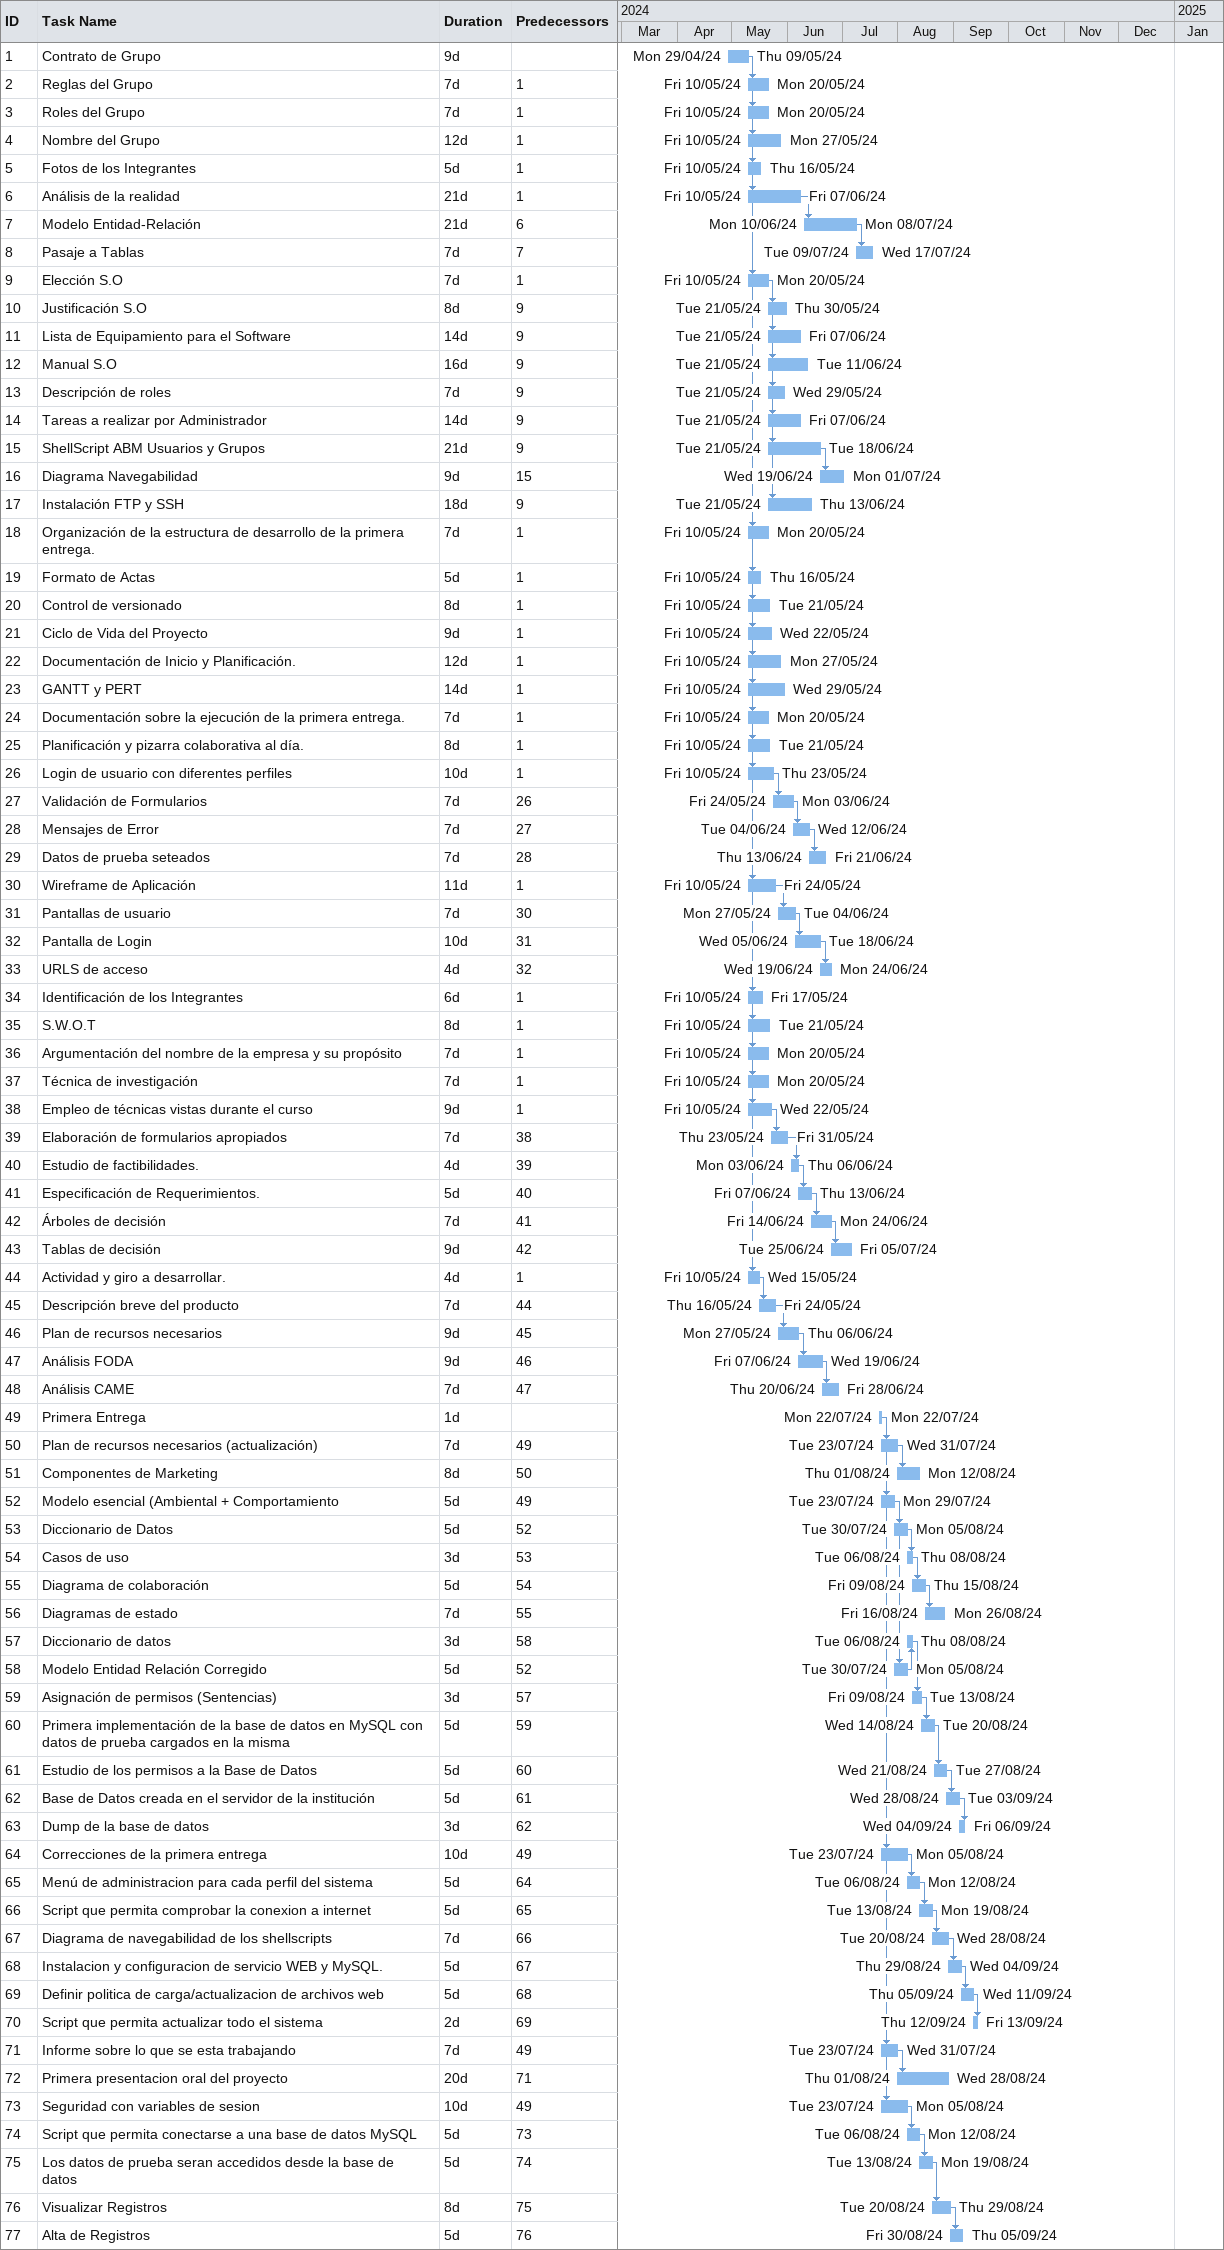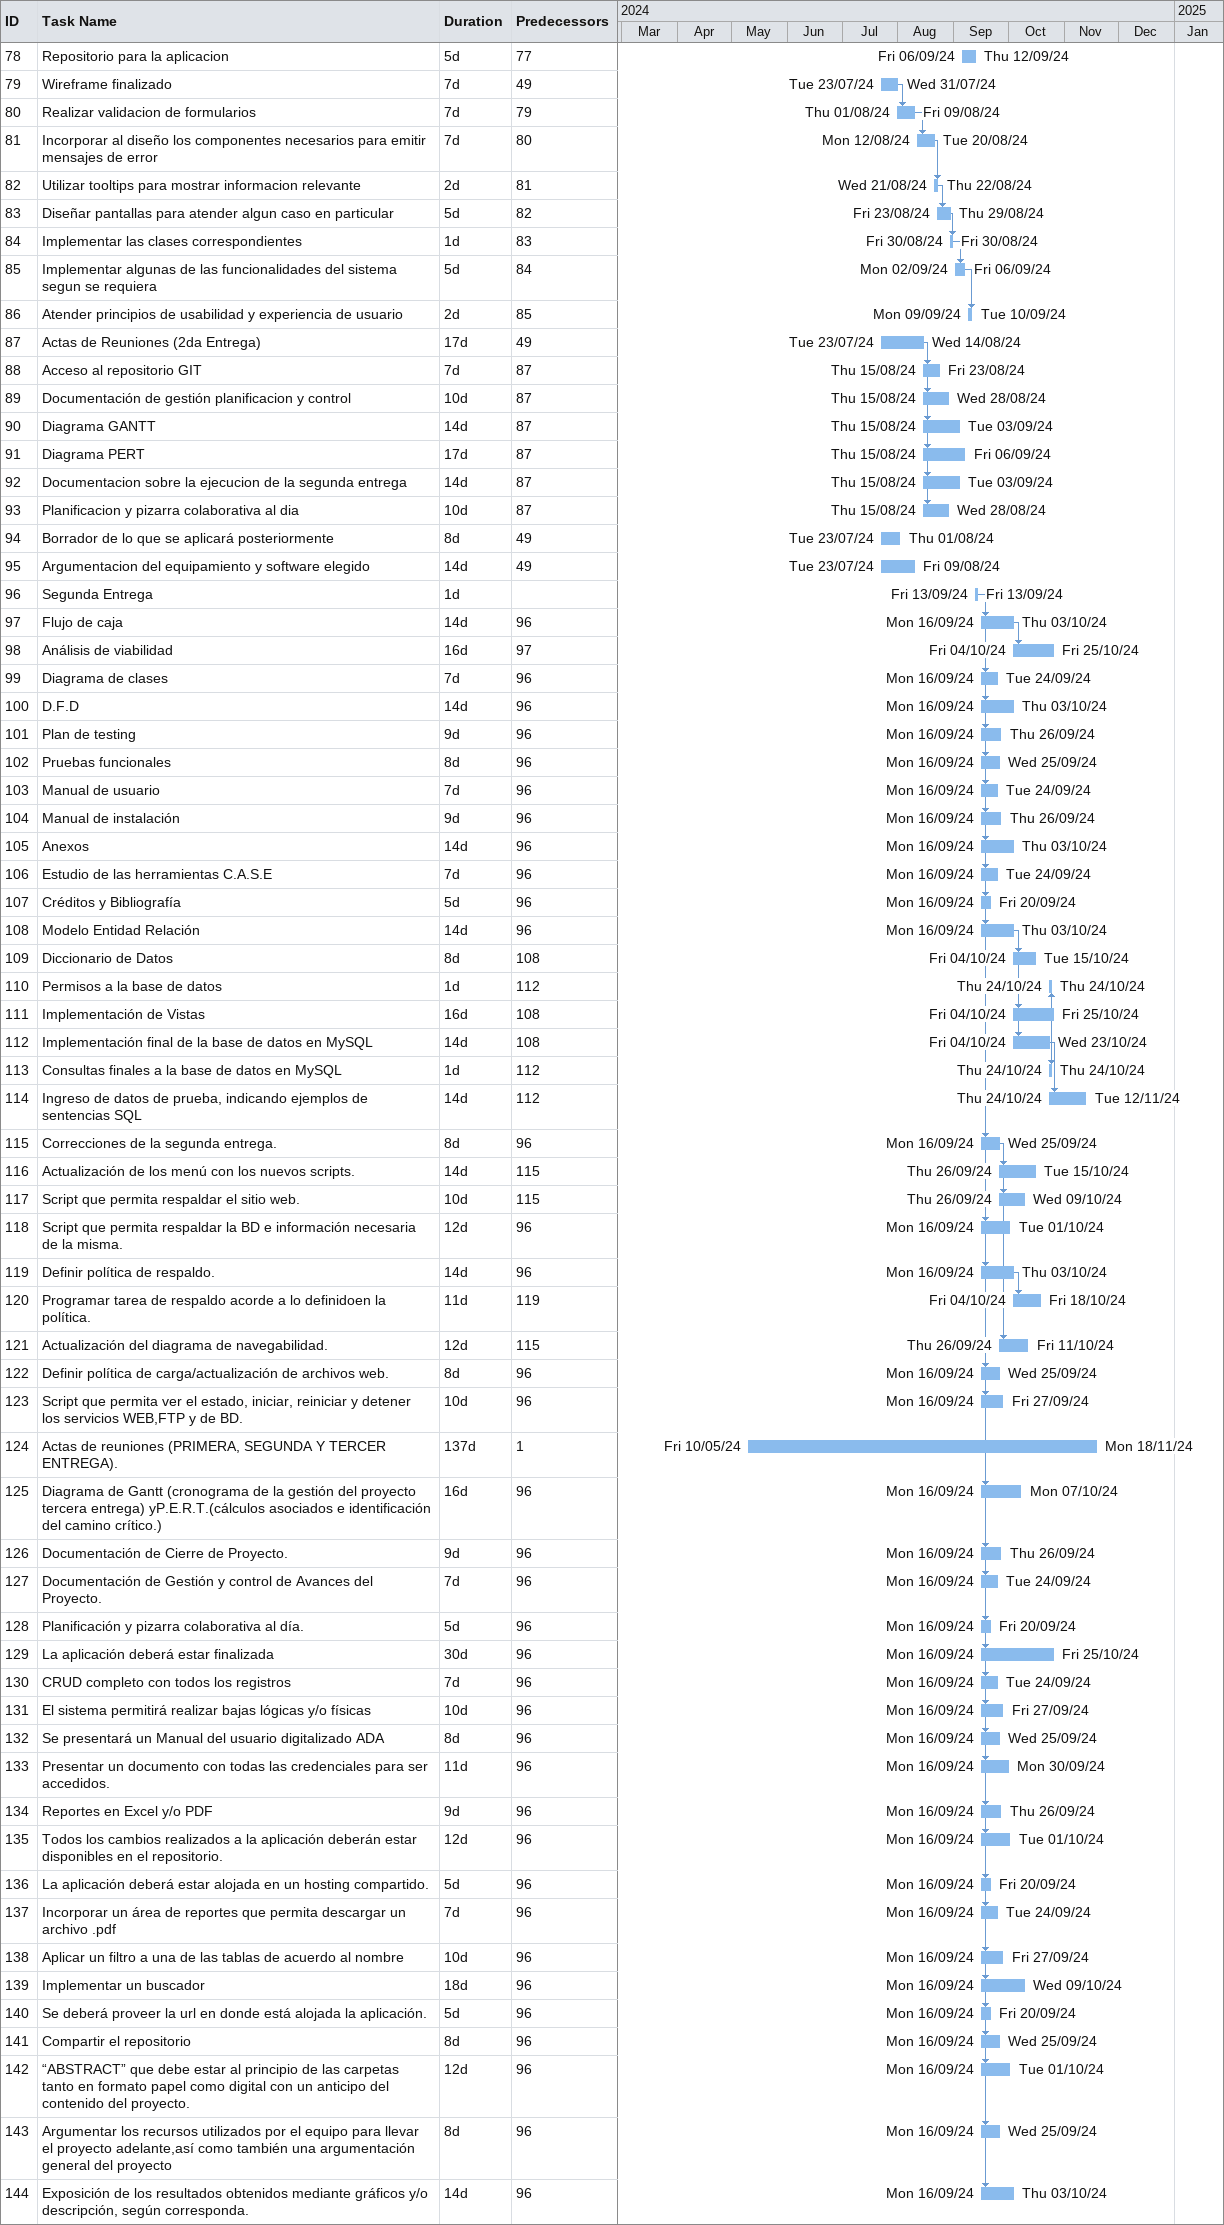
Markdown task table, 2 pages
| ID | Task | Duration | Start | Finish | Predecessors |
|---|---|---|---|---|---|
| 1 | Contrato de Grupo | 9d | 2024-04-29 | 2024-05-09 |  |
| 2 | Reglas del Grupo | 7d | 2024-05-10 | 2024-05-20 | 1 |
| 3 | Roles del Grupo | 7d | 2024-05-10 | 2024-05-20 | 1 |
| 4 | Nombre del Grupo | 12d | 2024-05-10 | 2024-05-27 | 1 |
| 5 | Fotos de los Integrantes | 5d | 2024-05-10 | 2024-05-16 | 1 |
| 6 | Análisis de la realidad | 21d | 2024-05-10 | 2024-06-07 | 1 |
| 7 | Modelo Entidad-Relación | 21d | 2024-06-10 | 2024-07-08 | 6 |
| 8 | Pasaje a Tablas | 7d | 2024-07-09 | 2024-07-17 | 7 |
| 9 | Elección S.O | 7d | 2024-05-10 | 2024-05-20 | 1 |
| 10 | Justificación S.O | 8d | 2024-05-21 | 2024-05-30 | 9 |
| 11 | Lista de Equipamiento para el Software | 14d | 2024-05-21 | 2024-06-07 | 9 |
| 12 | Manual S.O | 16d | 2024-05-21 | 2024-06-11 | 9 |
| 13 | Descripción de roles | 7d | 2024-05-21 | 2024-05-29 | 9 |
| 14 | Tareas a realizar por Administrador | 14d | 2024-05-21 | 2024-06-07 | 9 |
| 15 | ShellScript ABM Usuarios y Grupos | 21d | 2024-05-21 | 2024-06-18 | 9 |
| 16 | Diagrama Navegabilidad | 9d | 2024-06-19 | 2024-07-01 | 15 |
| 17 | Instalación FTP y SSH | 18d | 2024-05-21 | 2024-06-13 | 9 |
| 18 | Organización de la estructura de desarrollo de la primera entrega. | 7d | 2024-05-10 | 2024-05-20 | 1 |
| 19 | Formato de Actas | 5d | 2024-05-10 | 2024-05-16 | 1 |
| 20 | Control de versionado | 8d | 2024-05-10 | 2024-05-21 | 1 |
| 21 | Ciclo de Vida del Proyecto | 9d | 2024-05-10 | 2024-05-22 | 1 |
| 22 | Documentación de Inicio y Planificación. | 12d | 2024-05-10 | 2024-05-27 | 1 |
| 23 | GANTT y PERT | 14d | 2024-05-10 | 2024-05-29 | 1 |
| 24 | Documentación sobre la ejecución de la primera entrega. | 7d | 2024-05-10 | 2024-05-20 | 1 |
| 25 | Planificación y pizarra colaborativa al día. | 8d | 2024-05-10 | 2024-05-21 | 1 |
| 26 | Login de usuario con diferentes perfiles | 10d | 2024-05-10 | 2024-05-23 | 1 |
| 27 | Validación de Formularios | 7d | 2024-05-24 | 2024-06-03 | 26 |
| 28 | Mensajes de Error | 7d | 2024-06-04 | 2024-06-12 | 27 |
| 29 | Datos de prueba seteados | 7d | 2024-06-13 | 2024-06-21 | 28 |
| 30 | Wireframe de Aplicación | 11d | 2024-05-10 | 2024-05-24 | 1 |
| 31 | Pantallas de usuario | 7d | 2024-05-27 | 2024-06-04 | 30 |
| 32 | Pantalla de Login | 10d | 2024-06-05 | 2024-06-18 | 31 |
| 33 | URLS de acceso | 4d | 2024-06-19 | 2024-06-24 | 32 |
| 34 | Identificación de los Integrantes | 6d | 2024-05-10 | 2024-05-17 | 1 |
| 35 | S.W.O.T | 8d | 2024-05-10 | 2024-05-21 | 1 |
| 36 | Argumentación del nombre de la empresa y su propósito | 7d | 2024-05-10 | 2024-05-20 | 1 |
| 37 | Técnica de investigación | 7d | 2024-05-10 | 2024-05-20 | 1 |
| 38 | Empleo de técnicas vistas durante el curso | 9d | 2024-05-10 | 2024-05-22 | 1 |
| 39 | Elaboración de formularios apropiados | 7d | 2024-05-23 | 2024-05-31 | 38 |
| 40 | Estudio de factibilidades. | 4d | 2024-06-03 | 2024-06-06 | 39 |
| 41 | Especificación de Requerimientos. | 5d | 2024-06-07 | 2024-06-13 | 40 |
| 42 | Árboles de decisión | 7d | 2024-06-14 | 2024-06-24 | 41 |
| 43 | Tablas de decisión | 9d | 2024-06-25 | 2024-07-05 | 42 |
| 44 | Actividad y giro a desarrollar. | 4d | 2024-05-10 | 2024-05-15 | 1 |
| 45 | Descripción breve del producto | 7d | 2024-05-16 | 2024-05-24 | 44 |
| 46 | Plan de recursos necesarios | 9d | 2024-05-27 | 2024-06-06 | 45 |
| 47 | Análisis FODA | 9d | 2024-06-07 | 2024-06-19 | 46 |
| 48 | Análisis CAME | 7d | 2024-06-20 | 2024-06-28 | 47 |
| 49 | Primera Entrega | 1d | 2024-07-22 | 2024-07-22 |  |
| 50 | Plan de recursos necesarios (actualización) | 7d | 2024-07-23 | 2024-07-31 | 49 |
| 51 | Componentes de Marketing | 8d | 2024-08-01 | 2024-08-12 | 50 |
| 52 | Modelo esencial (Ambiental + Comportamiento | 5d | 2024-07-23 | 2024-07-29 | 49 |
| 53 | Diccionario de Datos | 5d | 2024-07-30 | 2024-08-05 | 52 |
| 54 | Casos de uso | 3d | 2024-08-06 | 2024-08-08 | 53 |
| 55 | Diagrama de colaboración | 5d | 2024-08-09 | 2024-08-15 | 54 |
| 56 | Diagramas de estado | 7d | 2024-08-16 | 2024-08-26 | 55 |
| 57 | Diccionario de datos | 3d | 2024-08-06 | 2024-08-08 | 58 |
| 58 | Modelo Entidad Relación Corregido | 5d | 2024-07-30 | 2024-08-05 | 52 |
| 59 | Asignación de permisos (Sentencias) | 3d | 2024-08-09 | 2024-08-13 | 57 |
| 60 | Primera implementación de la base de datos en MySQL con datos de prueba cargados en la misma | 5d | 2024-08-14 | 2024-08-20 | 59 |
| 61 | Estudio de los permisos a la Base de Datos | 5d | 2024-08-21 | 2024-08-27 | 60 |
| 62 | Base de Datos creada en el servidor de la institución | 5d | 2024-08-28 | 2024-09-03 | 61 |
| 63 | Dump de la base de datos | 3d | 2024-09-04 | 2024-09-06 | 62 |
| 64 | Correcciones de la primera entrega | 10d | 2024-07-23 | 2024-08-05 | 49 |
| 65 | Menú de administracion para cada perfil del sistema | 5d | 2024-08-06 | 2024-08-12 | 64 |
| 66 | Script que permita comprobar la conexion a internet | 5d | 2024-08-13 | 2024-08-19 | 65 |
| 67 | Diagrama de navegabilidad de los shellscripts | 7d | 2024-08-20 | 2024-08-28 | 66 |
| 68 | Instalacion y configuracion de servicio WEB y MySQL. | 5d | 2024-08-29 | 2024-09-04 | 67 |
| 69 | Definir politica de carga/actualizacion de archivos web | 5d | 2024-09-05 | 2024-09-11 | 68 |
| 70 | Script que permita actualizar todo el sistema | 2d | 2024-09-12 | 2024-09-13 | 69 |
| 71 | Informe sobre lo que se esta trabajando | 7d | 2024-07-23 | 2024-07-31 | 49 |
| 72 | Primera presentacion oral del proyecto | 20d | 2024-08-01 | 2024-08-28 | 71 |
| 73 | Seguridad con variables de sesion | 10d | 2024-07-23 | 2024-08-05 | 49 |
| 74 | Script que permita conectarse a una base de datos MySQL | 5d | 2024-08-06 | 2024-08-12 | 73 |
| 75 | Los datos de prueba seran accedidos desde la base de datos | 5d | 2024-08-13 | 2024-08-19 | 74 |
| 76 | Visualizar Registros | 8d | 2024-08-20 | 2024-08-29 | 75 |
| 77 | Alta de Registros | 5d | 2024-08-30 | 2024-09-05 | 76 |
| 78 | Repositorio para la aplicacion | 5d | 2024-09-06 | 2024-09-12 | 77 |
| 79 | Wireframe finalizado | 7d | 2024-07-23 | 2024-07-31 | 49 |
| 80 | Realizar validacion de formularios | 7d | 2024-08-01 | 2024-08-09 | 79 |
| 81 | Incorporar al diseño los componentes necesarios para emitir mensajes de error | 7d | 2024-08-12 | 2024-08-20 | 80 |
| 82 | Utilizar tooltips para mostrar informacion relevante | 2d | 2024-08-21 | 2024-08-22 | 81 |
| 83 | Diseñar pantallas para atender algun caso en particular | 5d | 2024-08-23 | 2024-08-29 | 82 |
| 84 | Implementar las clases correspondientes | 1d | 2024-08-30 | 2024-08-30 | 83 |
| 85 | Implementar algunas de las funcionalidades del sistema segun se requiera | 5d | 2024-09-02 | 2024-09-06 | 84 |
| 86 | Atender principios de usabilidad y experiencia de usuario | 2d | 2024-09-09 | 2024-09-10 | 85 |
| 87 | Actas de Reuniones (2da Entrega) | 17d | 2024-07-23 | 2024-08-14 | 49 |
| 88 | Acceso al repositorio GIT | 7d | 2024-08-15 | 2024-08-23 | 87 |
| 89 | Documentación de gestión planificacion y control | 10d | 2024-08-15 | 2024-08-28 | 87 |
| 90 | Diagrama GANTT | 14d | 2024-08-15 | 2024-09-03 | 87 |
| 91 | Diagrama PERT | 17d | 2024-08-15 | 2024-09-06 | 87 |
| 92 | Documentacion sobre la ejecucion de la segunda entrega | 14d | 2024-08-15 | 2024-09-03 | 87 |
| 93 | Planificacion y pizarra colaborativa al dia | 10d | 2024-08-15 | 2024-08-28 | 87 |
| 94 | Borrador de lo que se aplicará posteriormente | 8d | 2024-07-23 | 2024-08-01 | 49 |
| 95 | Argumentacion del equipamiento y software elegido | 14d | 2024-07-23 | 2024-08-09 | 49 |
| 96 | Segunda Entrega | 1d | 2024-09-13 | 2024-09-13 |  |
| 97 | Flujo de caja | 14d | 2024-09-16 | 2024-10-03 | 96 |
| 98 | Análisis de viabilidad | 16d | 2024-10-04 | 2024-10-25 | 97 |
| 99 | Diagrama de clases | 7d | 2024-09-16 | 2024-09-24 | 96 |
| 100 | D.F.D | 14d | 2024-09-16 | 2024-10-03 | 96 |
| 101 | Plan de testing | 9d | 2024-09-16 | 2024-09-26 | 96 |
| 102 | Pruebas funcionales | 8d | 2024-09-16 | 2024-09-25 | 96 |
| 103 | Manual de usuario | 7d | 2024-09-16 | 2024-09-24 | 96 |
| 104 | Manual de instalación | 9d | 2024-09-16 | 2024-09-26 | 96 |
| 105 | Anexos | 14d | 2024-09-16 | 2024-10-03 | 96 |
| 106 | Estudio de las herramientas C.A.S.E | 7d | 2024-09-16 | 2024-09-24 | 96 |
| 107 | Créditos y Bibliografía | 5d | 2024-09-16 | 2024-09-20 | 96 |
| 108 | Modelo Entidad Relación | 14d | 2024-09-16 | 2024-10-03 | 96 |
| 109 | Diccionario de Datos | 8d | 2024-10-04 | 2024-10-15 | 108 |
| 110 | Permisos a la base de datos | 1d | 2024-10-24 | 2024-10-24 | 112 |
| 111 | Implementación de Vistas | 16d | 2024-10-04 | 2024-10-25 | 108 |
| 112 | Implementación final de la base de datos en MySQL | 14d | 2024-10-04 | 2024-10-23 | 108 |
| 113 | Consultas finales a la base de datos en MySQL | 1d | 2024-10-24 | 2024-10-24 | 112 |
| 114 | Ingreso de datos de prueba, indicando ejemplos de sentencias SQL | 14d | 2024-10-24 | 2024-11-12 | 112 |
| 115 | Correcciones de la segunda entrega. | 8d | 2024-09-16 | 2024-09-25 | 96 |
| 116 | Actualización de los menú con los nuevos scripts. | 14d | 2024-09-26 | 2024-10-15 | 115 |
| 117 | Script que permita respaldar el sitio web. | 10d | 2024-09-26 | 2024-10-09 | 115 |
| 118 | Script que permita respaldar la BD e información necesaria de la misma. | 12d | 2024-09-16 | 2024-10-01 | 96 |
| 119 | Definir política de respaldo. | 14d | 2024-09-16 | 2024-10-03 | 96 |
| 120 | Programar tarea de respaldo acorde a lo definidoen la política. | 11d | 2024-10-04 | 2024-10-18 | 119 |
| 121 | Actualización del diagrama de navegabilidad. | 12d | 2024-09-26 | 2024-10-11 | 115 |
| 122 | Definir política de carga/actualización de archivos web. | 8d | 2024-09-16 | 2024-09-25 | 96 |
| 123 | Script que permita ver el estado, iniciar, reiniciar y detener los servicios WEB,FTP y de BD. | 10d | 2024-09-16 | 2024-09-27 | 96 |
| 124 | Actas de reuniones (PRIMERA, SEGUNDA Y TERCER ENTREGA). | 137d | 2024-05-10 | 2024-11-18 | 1 |
| 125 | Diagrama de Gantt (cronograma de la gestión del proyecto tercera entrega) yP.E.R.T.(cálculos asociados e identificación del camino crítico.) | 16d | 2024-09-16 | 2024-10-07 | 96 |
| 126 | Documentación de Cierre de Proyecto. | 9d | 2024-09-16 | 2024-09-26 | 96 |
| 127 | Documentación de Gestión y control de Avances del Proyecto. | 7d | 2024-09-16 | 2024-09-24 | 96 |
| 128 | Planificación y pizarra colaborativa al día. | 5d | 2024-09-16 | 2024-09-20 | 96 |
| 129 | La aplicación deberá estar finalizada | 30d | 2024-09-16 | 2024-10-25 | 96 |
| 130 | CRUD completo con todos los registros | 7d | 2024-09-16 | 2024-09-24 | 96 |
| 131 | El sistema permitirá realizar bajas lógicas y/o físicas | 10d | 2024-09-16 | 2024-09-27 | 96 |
| 132 | Se presentará un Manual del usuario digitalizado ADA | 8d | 2024-09-16 | 2024-09-25 | 96 |
| 133 | Presentar un documento con todas las credenciales para ser accedidos. | 11d | 2024-09-16 | 2024-09-30 | 96 |
| 134 | Reportes en Excel y/o PDF | 9d | 2024-09-16 | 2024-09-26 | 96 |
| 135 | Todos los cambios realizados a la aplicación deberán estar disponibles en el repositorio. | 12d | 2024-09-16 | 2024-10-01 | 96 |
| 136 | La aplicación deberá estar alojada en un hosting compartido. | 5d | 2024-09-16 | 2024-09-20 | 96 |
| 137 | Incorporar un área de reportes que permita descargar un archivo .pdf | 7d | 2024-09-16 | 2024-09-24 | 96 |
| 138 | Aplicar un filtro a una de las tablas de acuerdo al nombre | 10d | 2024-09-16 | 2024-09-27 | 96 |
| 139 | Implementar un buscador | 18d | 2024-09-16 | 2024-10-09 | 96 |
| 140 | Se deberá proveer la url en donde está alojada la aplicación. | 5d | 2024-09-16 | 2024-09-20 | 96 |
| 141 | Compartir el repositorio | 8d | 2024-09-16 | 2024-09-25 | 96 |
| 142 | “ABSTRACT” que debe estar al principio de las carpetas tanto en formato papel como digital con un anticipo del contenido del proyecto. | 12d | 2024-09-16 | 2024-10-01 | 96 |
| 143 | Argumentar los recursos utilizados por el equipo para llevar el proyecto adelante,así como también una argumentación general del proyecto | 8d | 2024-09-16 | 2024-09-25 | 96 |
| 144 | Exposición de los resultados obtenidos mediante gráficos y/o descripción, según corresponda. | 14d | 2024-09-16 | 2024-10-03 | 96 |
